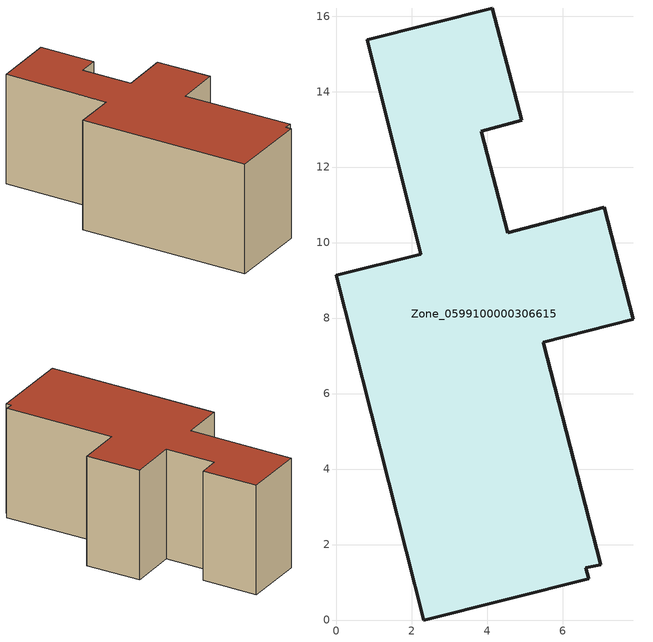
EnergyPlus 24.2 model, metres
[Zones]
Zone_0599100000306615
 floor ground (C_G): 0.82,15.38 4.14,16.21 4.91,13.23 3.84,12.95 4.54,10.26 7.1,10.93 7.87,7.97 5.49,7.35 7.01,1.46 6.61,1.38 6.69,1.09 2.32,0 0,9.13 2.24,9.69 z0
 wall outside (C_F): 4.14,16.21 0.82,15.38 2.24,9.69 0,9.13 2.32,0 6.69,1.09 6.61,1.38 7.01,1.46 5.49,7.35 7.87,7.97 7.1,10.93 4.54,10.26 3.84,12.95 4.91,13.23 4.14,16.21 z0:6.16
 roof outside (C_R): 2.32,0 6.69,1.09 6.61,1.38 7.01,1.46 5.49,7.35 7.87,7.97 7.1,10.93 4.54,10.26 3.84,12.95 4.91,13.23 4.14,16.21 0.82,15.38 2.24,9.69 0,9.13 z6.16
[BUILDING]
Pand.0599100000306615: North Axis=0; Terrain=City; Loads Convergence Tolerance Value=0.04; Temperature Convergence Tolerance Value=0.4; Solar Distribution=FullExterior; Maximum Number of Warmup Days=25; Minimum Number of Warmup Days=1
[Site:Location]
Rotterdam.The.Hague.AP_ZH_NLD Design_Conditions: Latitude=51.96; Longitude=4.45; Time Zone=1; Elevation=-4.5
[SITE:GROUNDTEMPERATURE:BUILDINGSURFACE]
18, 18, 18, 18, 18, 18, 18, 18, 18, 18, 18, 18
[MATERIAL] Thermal Absorptance=0.9; Solar Absorptance=0.7; Visible Absorptance=0.7
Name | Roughness | Thickness | Conductivity | Density | Specific Heat
G.TI.1965-1974 | MediumSmooth | 0.15 | 0.882353 | 540 | 1210
F.TI.1965-1974 | Rough | 0.3 | 0.697674 | 1920 | 840
R.TI.1965-1974 | MediumRough | 0.2 | 0.232558 | 1500 | 1000
[CONSTRUCTION]
C_G: G.TI.1965-1974
C_F: F.TI.1965-1974
C_R: R.TI.1965-1974
[ZONE]
Zone_0599100000306615: Type=1; Multiplier=1; Ceiling Height=Autocalculate; Volume=Autocalculate; Floor Area=autocalculate; Part of Total Floor Area=Yes
[ZONEINFILTRATION:DESIGNFLOWRATE]
Infil_Zone_0599100000306615: Zone or ZoneList or Space or SpaceList=Zone_0599100000306615; Schedule=AlwaysOn; Design Flow Rate Calculation Method=Flow/Area; Flow Rate per Floor Area=0.003; Constant Term Coefficient=1; Temperature Term Coefficient=0; Velocity Term Coefficient=0; Velocity Squared Term Coefficient=0
[HVACTEMPLATE:ZONE:IDEALLOADSAIRSYSTEM]
Zone_0599100000306615: Maximum Heating Supply Air Temperature=50; Minimum Cooling Supply Air Temperature=13; Maximum Heating Supply Air Humidity Ratio=0.0156; Minimum Cooling Supply Air Humidity Ratio=0.0077; Heating Limit=NoLimit; Cooling Limit=NoLimit; Dehumidification Control Type=ConstantSensibleHeatRatio; Cooling Sensible Heat Ratio=0.7; Dehumidification Setpoint=60; Humidification Control Type=None; Humidification Setpoint=30; Outdoor Air Method=None; Outdoor Air Flow Rate per Person=0.00944; Outdoor Air Flow Rate per Zone Floor Area=0; Outdoor Air Flow Rate per Zone=0; Demand Controlled Ventilation Type=None; Outdoor Air Economizer Type=NoEconomizer; Heat Recovery Type=None; Sensible Heat Recovery Effectiveness=0.7; Latent Heat Recovery Effectiveness=0.65
[ZONECONTROL:THERMOSTAT]
ThermostatControl_Zone_0599100000306615: Zone or ZoneList=Zone_0599100000306615; Control Type Schedule=DualSetpointControlType; Control 1=Thermostat_Zone_0599100000306615; Temperature Difference Between Cutout And Setpoint=0
[THERMOSTATSETPOINT:DUALSETPOINT]
Thermostat_Zone_0599100000306615: Heating Setpoint Temperature Schedule=HeatingSetpoint_Zone_0599100000306615; Cooling Setpoint Temperature Schedule=CoolingSetpoint_Zone_0599100000306615
[SCHEDULE:COMPACT]
HeatingSetpoint_Zone_0599100000306615: Through: 12/31, For: AllDays, Until: 24:00, 21
CoolingSetpoint_Zone_0599100000306615: Through: 12/31, For: AllDays, Until: 24:00, 24
DualSetpointControlType: Through: 12/31, For: AllDays, Until: 24:00, 4
AlwaysOn: Through: 12/31, For: AllDays, Until: 24:00, 1
